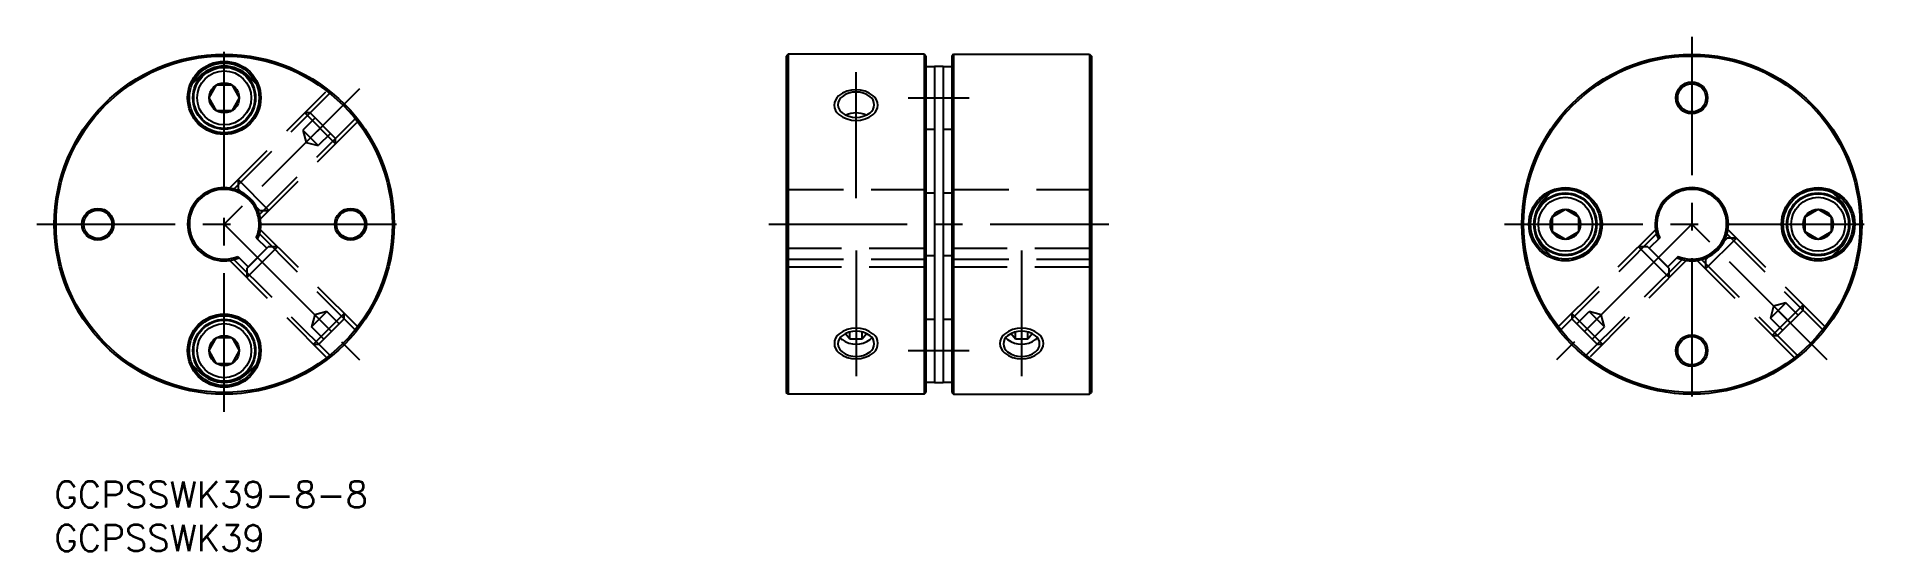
# Model space of a CAD drawing. Extents: x -2 to 209, y -8 to 51.
import ezdxf

# ---------------------------------------------------------------- set-up
doc = ezdxf.new("R2010")
doc.units = 0
doc.header["$LTSCALE"] = 0.5
doc.linetypes.add('CENTER', pattern=[50.8, 31.75, -6.35, 6.35, -6.35])
doc.linetypes.add('DASHED', pattern=[19.05, 12.7, -6.35])
for name, color, linetype in [('MSM_CENTER', 1, 'CENTER'), ('MSM_CONTINUOUS', 7, 'CONTINUOUS'), ('MSM_DASHED', 4, 'DASHED'), ('MSM_NARROW', 5, 'CONTINUOUS'), ('MSM_PART_NUMBER', 7, 'CONTINUOUS')]:
    doc.layers.add(name, color=color, linetype=linetype)
doc.styles.get("Standard").update_dxf_attribs({"font": 'txt.shx', "height": 3, "bigfont": 'bigfont.shx'})

# ---------------------------------------------------------------- blocks, each defined once
blk = doc.blocks.new('*U28')
at = {"layer": 'MSM_PART_NUMBER'}
blk.add_text('GCPSSWK39-8-8', height=3, dxfattribs=at).set_placement((0, -3))
blk = doc.blocks.new('*U29')
at = {"layer": 'MSM_PART_NUMBER'}
blk.add_text('GCPSSWK39', height=3, dxfattribs=at).set_placement((0, -8))

msp = doc.modelspace()

# ---------------------------------------------------------------- linework, layer by layer
at = {"layer": 'MSM_CENTER'}
for p, q in [((19.5, 8), (19.5, 51)), ((187.9, 51), (187.9, 8)), ((92, 32.5), (92, 46.94)), ((35.04, 45.04), (19.5, 29.5)), ((98, 44), (105, 44)), ((-2, 29.5), (41, 29.5)), ((19.5, 29.5), (35.04, 13.96)), ((82, 29.5), (121, 29.5)), ((166.4, 29.5), (209.4, 29.5)), ((187.9, 29.5), (172.36, 13.96)), ((203.44, 13.96), (187.9, 29.5)), ((92, 26.5), (92, 12.06)), ((111, 26.5), (111, 12.06)), ((98, 15), (105, 15))]:
    msp.add_line(p, q, dxfattribs=at)
at = {"layer": 'MSM_CONTINUOUS'}
for p, q in [((84.2, 49), (84, 48.8)), ((84, 48.8), (84, 10.2)), ((99.8, 49), (84.2, 49)), ((84.2, 49), (84.2, 10)), ((100, 48.8), (99.8, 49)), ((99.8, 49), (99.8, 10)), ((100, 48.8), (100, 10.2)), ((103.2, 49), (103, 48.8)), ((103, 48.8), (103, 10.2)), ((103.2, 49), (118.8, 49)), ((103.2, 49), (103.2, 10)), ((118.8, 49), (119, 48.8)), ((118.8, 49), (118.8, 10)), ((119, 48.8), (119, 10.2)), ((100, 47.6), (101, 47.6)), ((101, 47.64), (102, 47.64)), ((101, 47.64), (101, 11.36)), ((102, 47.64), (102, 11.36)), ((102, 47.6), (103, 47.6)), ((16.67, 46.47), (15.86, 45.66)), ((17.77, 44), (18.63, 45.5)), ((18.63, 45.5), (20.37, 45.5)), ((20.37, 45.5), (21.23, 44)), ((23.14, 45.66), (22.33, 46.47)), ((18.63, 42.5), (17.77, 44)), ((20.37, 42.5), (18.63, 42.5)), ((21.23, 44), (20.37, 42.5)), ((100, 40.4), (101, 40.4)), ((102, 40.4), (103, 40.4)), ((100, 33.1), (101, 33.1)), ((102, 33.1), (103, 33.1)), ((171.74, 33.14), (170.93, 32.33)), ((204.87, 32.33), (204.06, 33.14)), ((171.9, 30.37), (173.4, 31.23)), ((171.9, 28.63), (171.9, 30.37)), ((173.4, 31.23), (174.9, 30.37)), ((174.9, 30.37), (174.9, 28.63)), ((200.9, 30.37), (202.4, 31.23)), ((200.9, 28.63), (200.9, 30.37)), ((202.4, 31.23), (203.9, 30.37)), ((203.9, 30.37), (203.9, 28.63)), ((23.18, 27.94), (24.38, 26.74)), ((173.4, 27.77), (171.9, 28.63)), ((174.9, 28.63), (173.4, 27.77)), ((184.22, 27.94), (183.02, 26.74)), ((202.4, 27.77), (200.9, 28.63)), ((203.9, 28.63), (202.4, 27.77)), ((21.06, 25.82), (22.26, 24.62)), ((24.38, 26.74), (22.26, 24.62)), ((100, 25.9), (101, 25.9)), ((102, 25.9), (103, 25.9)), ((170.93, 26.67), (171.74, 25.86)), ((185.14, 24.62), (183.02, 26.74)), ((186.34, 25.82), (185.14, 24.62)), ((204.06, 25.86), (204.87, 26.67)), ((91.28, 16.31), (90.76, 16.95)), ((91.28, 16.31), (91.28, 17.15)), ((92.72, 16.31), (92.72, 17.15)), ((93.24, 16.95), (92.72, 16.31)), ((100, 18.6), (101, 18.6)), ((102, 18.6), (103, 18.6)), ((110.28, 16.31), (109.76, 16.95)), ((110.28, 16.31), (110.28, 17.15)), ((111.72, 16.31), (111.72, 17.15)), ((112.24, 16.95), (111.72, 16.31)), ((17.77, 15), (18.63, 16.5)), ((18.63, 13.5), (17.77, 15)), ((18.63, 16.5), (20.37, 16.5)), ((20.37, 16.5), (21.23, 15)), ((21.23, 15), (20.37, 13.5)), ((92.72, 16.31), (91.28, 16.31)), ((111.72, 16.31), (110.28, 16.31)), ((15.86, 13.34), (16.67, 12.53)), ((20.37, 13.5), (18.63, 13.5)), ((22.33, 12.53), (23.14, 13.34)), ((100, 11.4), (101, 11.4)), ((101, 11.36), (102, 11.36)), ((102, 11.4), (103, 11.4)), ((84.2, 10), (84, 10.2)), ((99.8, 10), (84.2, 10)), ((99.8, 10), (100, 10.2)), ((103, 10.2), (103.2, 10)), ((103.2, 10), (118.8, 10)), ((118.8, 10), (119, 10.2))]:
    msp.add_line(p, q, dxfattribs=at)
for centre, radius in [((19.5, 29.5), 19.5), ((19.5, 29.5), 19.3), ((187.9, 29.5), 19.5), ((187.9, 29.5), 19.3), ((19.5, 44), 4.2), ((19.5, 44), 4), ((19.5, 44), 3.6), ((19.5, 44), 3.5), ((19.5, 44), 3.1), ((19.5, 44), 1.73), ((187.9, 44), 1.82), ((187.9, 44), 1.62), ((173.4, 29.5), 4.2), ((173.4, 29.5), 4), ((173.4, 29.5), 3.6), ((173.4, 29.5), 3.5), ((173.4, 29.5), 3.1), ((202.4, 29.5), 4.2), ((202.4, 29.5), 4), ((202.4, 29.5), 3.6), ((202.4, 29.5), 3.5), ((202.4, 29.5), 3.1), ((5, 29.5), 1.82), ((5, 29.5), 1.62), ((34, 29.5), 1.82), ((34, 29.5), 1.62), ((173.4, 29.5), 1.73), ((202.4, 29.5), 1.73), ((19.5, 15), 4.2), ((19.5, 15), 4), ((19.5, 15), 3.6), ((19.5, 15), 3.5), ((19.5, 15), 3.1), ((19.5, 15), 1.73), ((187.9, 15), 1.82), ((187.9, 15), 1.62)]:
    msp.add_circle(centre, radius, dxfattribs=at)
for centre, radius, start, end in [((19.5, 43.64), 4, 45, 135), ((92, 42), 2.67, 53.101, 126.899), ((91.09, 43.21), 1.16, 126.899, 233.101), ((92, 44.42), 2.67, 233.101, 306.899), ((92.91, 43.21), 1.16, 306.899, 53.101), ((92, 39.6), 2.67, 64.3637, 115.6363), ((19.5, 29.5), 4.2, 335.9248, 294.0752), ((19.5, 29.5), 4, 337.0243, 292.9757), ((173.76, 29.5), 4, 135, 225), ((187.9, 29.5), 4.2, 245.9248, 204.0752), ((187.9, 29.5), 4, 247.0243, 202.9757), ((202.04, 29.5), 4, 315, 45), ((92, 14.58), 2.67, 53.101, 126.899), ((111, 14.58), 2.67, 53.101, 126.899), ((91.09, 15.79), 1.16, 126.899, 233.101), ((91.09, 17.2), 1.16, 217.3984, 233.101), ((92, 18.41), 2.67, 233.101, 306.899), ((92, 17), 2.67, 233.101, 306.899), ((92.91, 15.79), 1.16, 306.899, 53.101), ((92.91, 17.2), 1.16, 306.899, 322.6016), ((110.09, 15.79), 1.16, 126.899, 233.101), ((110.09, 17.2), 1.16, 217.3984, 233.101), ((111, 18.41), 2.67, 233.101, 306.899), ((111, 17), 2.67, 233.101, 306.899), ((111.91, 15.79), 1.16, 306.899, 53.101), ((111.91, 17.2), 1.16, 306.899, 322.6016), ((19.5, 15.36), 4, 225, 315)]:
    msp.add_arc(centre, radius, start, end, dxfattribs=at)
at = {"layer": 'MSM_DASHED'}
for p, q in [((19.94, 33.48), (31.41, 44.94)), ((20.46, 33.38), (31.75, 44.67)), ((23.38, 30.46), (34.67, 41.75)), ((23.48, 29.94), (34.94, 41.41)), ((29.93, 41.7), (28.52, 40.28)), ((28.52, 40.28), (28.89, 38.89)), ((28.52, 40.28), (30.28, 38.52)), ((28.74, 42.28), (32.28, 38.74)), ((29.35, 42.28), (28.74, 42.28)), ((29.35, 42.28), (32.28, 39.35)), ((30.81, 40.81), (29.4, 39.4)), ((28.89, 38.89), (30.28, 38.52)), ((31.7, 39.93), (30.28, 38.52)), ((32.28, 38.74), (32.28, 39.35)), ((21.09, 34.63), (21.09, 33.57)), ((21.09, 34.63), (24.63, 31.09)), ((23.57, 31.09), (21.09, 33.57)), ((84.2, 33.5), (84, 33.7)), ((84.2, 33.5), (99.8, 33.5)), ((99.8, 33.5), (100, 33.7)), ((103.2, 33.5), (103, 33.7)), ((103.2, 33.5), (118.8, 33.5)), ((118.8, 33.5), (119, 33.7)), ((23.57, 31.09), (24.63, 31.09)), ((23.38, 28.54), (34.67, 17.25)), ((23.48, 29.06), (34.94, 17.59)), ((183.92, 29.06), (172.46, 17.59)), ((184.02, 28.54), (172.73, 17.25)), ((193.03, 27.91), (189.49, 24.37)), ((189.49, 25.43), (191.97, 27.91)), ((191.78, 28.54), (203.07, 17.25)), ((191.88, 29.06), (203.34, 17.59)), ((193.03, 27.91), (191.97, 27.91)), ((19.94, 25.52), (31.41, 14.06)), ((20.46, 25.62), (31.75, 14.33)), ((25.62, 26.92), (22.08, 23.38)), ((22.08, 24.44), (24.56, 26.92)), ((25.62, 26.92), (24.56, 26.92)), ((84, 26.74), (100, 26.74)), ((84.2, 25.5), (84, 25.3)), ((84.2, 25.5), (99.8, 25.5)), ((99.8, 25.5), (100, 25.3)), ((103, 26.74), (119, 26.74)), ((103.2, 25.5), (103, 25.3)), ((103.2, 25.5), (118.8, 25.5)), ((118.8, 25.5), (119, 25.3)), ((186.94, 25.62), (175.65, 14.33)), ((187.46, 25.52), (175.99, 14.06)), ((182.84, 26.92), (181.78, 26.92)), ((185.32, 23.38), (181.78, 26.92)), ((182.84, 26.92), (185.32, 24.44)), ((188.34, 25.52), (199.81, 14.06)), ((188.86, 25.62), (200.15, 14.33)), ((189.49, 25.43), (189.49, 24.37)), ((22.08, 24.44), (22.08, 23.38)), ((84, 24.62), (100, 24.62)), ((103, 24.62), (119, 24.62)), ((185.32, 23.38), (185.32, 24.44)), ((31.27, 19.49), (29.51, 17.73)), ((29.88, 19.12), (29.51, 17.73)), ((33.27, 19.27), (29.73, 15.73)), ((31.27, 19.49), (29.88, 19.12)), ((32.69, 18.08), (31.27, 19.49)), ((33.27, 18.66), (33.27, 19.27)), ((177.67, 15.73), (174.13, 19.27)), ((174.13, 19.27), (174.13, 18.66)), ((174.71, 18.08), (176.13, 19.49)), ((177.52, 19.12), (176.13, 19.49)), ((177.89, 17.73), (176.13, 19.49)), ((177.89, 17.73), (177.52, 19.12)), ((198.68, 20.48), (196.92, 18.72)), ((197.29, 20.11), (196.92, 18.72)), ((200.68, 20.26), (197.14, 16.72)), ((198.68, 20.48), (197.29, 20.11)), ((200.68, 19.65), (197.75, 16.72)), ((199.21, 18.19), (197.8, 19.6)), ((200.1, 19.07), (198.68, 20.48)), ((200.68, 19.65), (200.68, 20.26)), ((30.92, 16.31), (29.51, 17.73)), ((33.27, 18.66), (30.34, 15.73)), ((31.8, 17.2), (30.39, 18.61)), ((177.06, 15.73), (174.13, 18.66)), ((175.6, 17.2), (177.01, 18.61)), ((176.48, 16.31), (177.89, 17.73)), ((198.33, 17.3), (196.92, 18.72)), ((29.73, 15.73), (30.34, 15.73)), ((177.06, 15.73), (177.67, 15.73)), ((197.14, 16.72), (197.75, 16.72))]:
    msp.add_line(p, q, dxfattribs=at)
at = {"layer": 'MSM_NARROW'}
for centre, radius, start, end in [((92, 41.76), 3.18, 51.5091, 128.9342), ((90.88, 43.17), 1.38, 129.5212, 231.5091), ((93.13, 43.17), 1.37, 308.4909, 51.5091), ((92, 44.59), 3.18, 231.5091, 308.4909), ((92, 14.41), 3.18, 51.5091, 128.4909), ((111, 14.41), 3.18, 51.5091, 128.4909), ((90.88, 15.83), 1.37, 128.4909, 231.5091), ((93.13, 15.83), 1.38, 309.5212, 51.5091), ((109.88, 15.83), 1.37, 128.4909, 231.5091), ((112.13, 15.83), 1.38, 308.4909, 51.5091), ((92, 17.24), 3.18, 231.5091, 308.9342), ((111, 17.24), 3.18, 231.5091, 308.4909)]:
    msp.add_arc(centre, radius, start, end, dxfattribs=at)

# ---------------------------------------------------------------- block references
at = {"layer": 'MSM_CONTINUOUS'}
for name in ['*U28', '*U29']:
    msp.add_blockref(name, (0, 0), dxfattribs=at)

doc.saveas('drawing.dxf')
